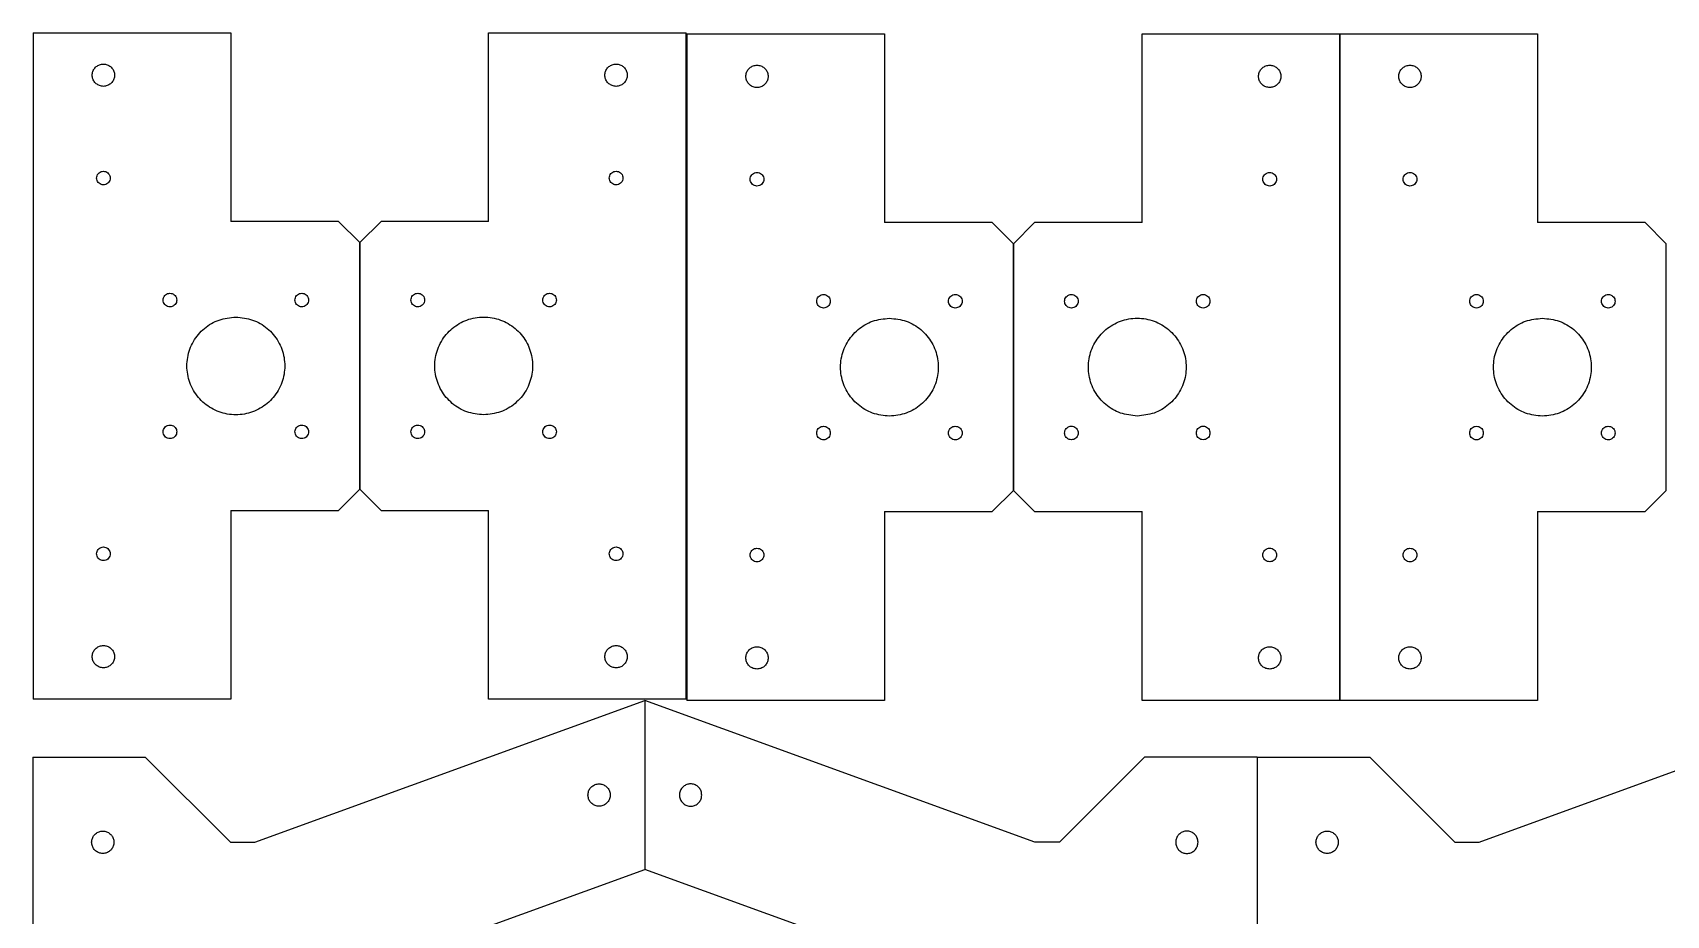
# Model space of a CAD drawing. Extents: x 0 to 768, y 0 to 485.
# Drawn here: x 0 to 384.3, y 276.9 to 484.5 of the extents above; entities that cross this region are included whole.
import ezdxf

# ---------------------------------------------------------------- set-up
doc = ezdxf.new("R2010")
doc.units = 0
doc.layers.add('Layer_1', color=7, linetype='CONTINUOUS')

msp = doc.modelspace()

# ---------------------------------------------------------------- linework, layer by layer
at = {"layer": 'Layer_1', "color": 7}
for p, q in [((0.141111, 484.506311), (46.641111, 484.506311)), ((0.141111, 484.506311), (0.141111, 327.706308)), ((46.641111, 484.506311), (46.641111, 440.106309)), ((107.241111, 484.506311), (153.741112, 484.506311)), ((107.241111, 440.106309), (107.241111, 484.506311)), ((153.741112, 327.706308), (153.741112, 484.506311)), ((153.882225, 484.224089), (200.382226, 484.224089)), ((153.882225, 484.224089), (153.882225, 327.424086)), ((200.382226, 484.224089), (200.382226, 439.824087)), ((260.982231, 484.224089), (307.482232, 484.224089)), ((260.982231, 439.824087), (260.982231, 484.224089)), ((307.482232, 327.424086), (307.482232, 484.224089)), ((307.482234, 484.224089), (353.982234, 484.224089)), ((307.482234, 484.224089), (307.482234, 327.424086)), ((353.982234, 484.224089), (353.982234, 439.824087)), ((16.641112, 477.131311), (16.641112, 477.131311)), ((170.382226, 476.849089), (170.382226, 476.849089)), ((323.982235, 476.849089), (323.982235, 476.849089)), ((137.241111, 471.881309), (137.241111, 471.881309)), ((290.982231, 471.599086), (290.982231, 471.599086)), ((16.641112, 451.906308), (16.641112, 451.906308)), ((170.382226, 451.624086), (170.382226, 451.624086)), ((323.982235, 451.624086), (323.982235, 451.624086)), ((137.241111, 448.706309), (137.241111, 448.706309)), ((290.982231, 448.424087), (290.982231, 448.424087)), ((71.941111, 440.106309), (46.641111, 440.106309)), ((76.941113, 435.106311), (71.941111, 440.106309)), ((81.941111, 440.106309), (76.94111, 435.106311)), ((107.241111, 440.106309), (81.941111, 440.106309)), ((225.682226, 439.824087), (200.382226, 439.824087)), ((230.682227, 434.824089), (225.682226, 439.824087)), ((235.682231, 439.824087), (230.68223, 434.824089)), ((260.982231, 439.824087), (235.682231, 439.824087)), ((379.282235, 439.824087), (353.982234, 439.824087)), ((384.282236, 434.824089), (379.282235, 439.824087)), ((76.94111, 435.106311), (76.94111, 377.106308)), ((76.941113, 377.106308), (76.941113, 435.106311)), ((230.682227, 376.824086), (230.682227, 434.824089)), ((230.68223, 434.824089), (230.68223, 376.824086)), ((384.282236, 376.824086), (384.282236, 434.824089)), ((32.291113, 423.20631), (32.291113, 423.20631)), ((63.291113, 423.20631), (63.291113, 423.20631)), ((186.032227, 422.924087), (186.032227, 422.924087)), ((217.032228, 422.924087), (217.032228, 422.924087)), ((339.632236, 422.924087), (339.632236, 422.924087)), ((370.632236, 422.924087), (370.632236, 422.924087)), ((90.591109, 420.00631), (90.591109, 420.00631)), ((121.59111, 420.00631), (121.59111, 420.00631)), ((244.332229, 419.724088), (244.332229, 419.724088)), ((275.33223, 419.724088), (275.33223, 419.724088)), ((47.791113, 417.606309), (47.791113, 417.606309)), ((201.532228, 417.324087), (201.532228, 417.324087)), ((355.132236, 417.324087), (355.132236, 417.324087)), ((32.291113, 392.206309), (32.291113, 392.206309)), ((63.291113, 392.206309), (63.291113, 392.206309)), ((106.091109, 394.60631), (106.091109, 394.60631)), ((259.832229, 394.324088), (259.832229, 394.324088)), ((90.591109, 389.00631), (90.591109, 389.00631)), ((121.59111, 389.00631), (121.59111, 389.00631)), ((186.032227, 391.924087), (186.032227, 391.924087)), ((217.032228, 391.924087), (217.032228, 391.924087)), ((244.332229, 388.724087), (244.332229, 388.724087)), ((275.33223, 388.724087), (275.33223, 388.724087)), ((339.632236, 391.924087), (339.632236, 391.924087)), ((370.632236, 391.924087), (370.632236, 391.924087)), ((71.941111, 372.10631), (76.941113, 377.106308)), ((76.94111, 377.106308), (81.941111, 372.10631)), ((225.682226, 371.824088), (230.682227, 376.824086)), ((230.68223, 376.824086), (235.682231, 371.824088)), ((379.282235, 371.824088), (384.282236, 376.824086)), ((46.641111, 372.10631), (71.941111, 372.10631)), ((46.641111, 372.10631), (46.641111, 327.706308)), ((81.941111, 372.10631), (107.241111, 372.10631)), ((107.241111, 327.706308), (107.241111, 372.10631)), ((200.382226, 371.824088), (225.682226, 371.824088)), ((200.382226, 371.824088), (200.382226, 327.424086)), ((235.682231, 371.824088), (260.982231, 371.824088)), ((260.982231, 327.424086), (260.982231, 371.824088)), ((353.982234, 371.824088), (379.282235, 371.824088)), ((353.982234, 371.824088), (353.982234, 327.424086)), ((16.641112, 363.50631), (16.641112, 363.50631)), ((170.382226, 363.224088), (170.382226, 363.224088)), ((323.982235, 363.224088), (323.982235, 363.224088)), ((137.241111, 360.306311), (137.241111, 360.306311)), ((290.982231, 360.024089), (290.982231, 360.024089)), ((16.641112, 340.331311), (16.641112, 340.331311)), ((170.382226, 340.049088), (170.382226, 340.049088)), ((323.982235, 340.049088), (323.982235, 340.049088)), ((137.241111, 335.081308), (137.241111, 335.081308)), ((290.982231, 334.799086), (290.982231, 334.799086)), ((46.641111, 327.706308), (0.141111, 327.706308)), ((52.290839, 294.053188), (144, 327.432595)), ((153.741112, 327.706308), (107.241111, 327.706308)), ((143.999989, 327.432595), (143.999989, 287.653189)), ((235.70915, 294.053188), (143.999989, 327.432595)), ((144, 327.432595), (144, 287.653189)), ((200.382226, 327.424086), (153.882225, 327.424086)), ((307.482232, 327.424086), (260.982231, 327.424086)), ((353.982234, 327.424086), (307.482234, 327.424086)), ((340.290827, 294.053188), (431.999988, 327.432595)), ((0, 314.05319), (26.500001, 314.05319)), ((0, 314.05319), (0, 68.553189)), ((26.500001, 314.05319), (46.5, 294.053188)), ((261.499988, 314.05319), (241.499988, 294.053188)), ((287.999988, 314.05319), (261.499988, 314.05319)), ((287.999988, 314.05319), (287.999988, 68.553189)), ((287.999988, 314.05319), (314.499989, 314.05319)), ((287.999988, 314.05319), (287.999988, 68.553189)), ((314.499989, 314.05319), (334.499989, 294.053188)), ((130.609207, 305.153188), (130.609206, 305.153188)), ((157.390782, 305.153188), (157.390783, 305.153188)), ((13.875001, 294.053188), (13.875001, 294.053188)), ((46.5, 294.053188), (52.290839, 294.053188)), ((241.499988, 294.053188), (235.70915, 294.053188)), ((274.124987, 294.053188), (274.124987, 294.053188)), ((301.87499, 294.053188), (301.87499, 294.053188)), ((334.499989, 294.053188), (340.290827, 294.053188)), ((101.015591, 272.008144), (144, 287.653189)), ((186.984398, 272.008144), (143.999989, 287.653189))]:
    msp.add_line(p, q, dxfattribs=at)
for points, knots in [([(16.641112, 477.131311), (16.334211, 477.099947), (15.724802, 477.037669), (14.919457, 476.554493), (14.320705, 475.847042), (14.003145, 474.970999), (14.003146, 474.041418), (14.320704, 473.166601), (14.919458, 472.454253), (15.724802, 471.98928), (16.641112, 471.826934), (17.557422, 471.98928), (18.362766, 472.454253), (18.96152, 473.166601), (19.279078, 474.041418), (19.279079, 474.970999), (18.961518, 475.847042), (18.362767, 476.554493), (17.557422, 477.037669), (16.948013, 477.099947), (16.641112, 477.131311)], [0, 0, 0, 0, 0.91603, 1.818952, 2.734984, 3.651014, 4.553935, 5.469967, 6.385998, 7.288919, 8.204949, 9.12098, 10.023901, 10.939931, 11.855963, 12.758884, 13.674914, 14.590946, 15.493868, 16.409898, 16.409898, 16.409898, 16.409898]), ([(137.241111, 471.881309), (137.548011, 471.912672), (138.157421, 471.97495), (138.962765, 472.458126), (139.561518, 473.165575), (139.879077, 474.041619), (139.879077, 474.9712), (139.561517, 475.846016), (138.962765, 476.558366), (138.157421, 477.02334), (137.241111, 477.185685), (136.3248, 477.02334), (135.519456, 476.558366), (134.920704, 475.846016), (134.603144, 474.9712), (134.603144, 474.041619), (134.920703, 473.165575), (135.519457, 472.458126), (136.3248, 471.97495), (136.93421, 471.912672), (137.241111, 471.881309)], [0, 0, 0, 0, 0.91603, 1.818952, 2.734982, 3.651014, 4.553935, 5.469965, 6.385997, 7.288919, 8.204949, 9.12098, 10.023901, 10.939933, 11.855963, 12.758884, 13.674916, 14.590947, 15.493868, 16.409898, 16.409898, 16.409898, 16.409898]), ([(170.382226, 476.849089), (170.075326, 476.817725), (169.465916, 476.755447), (168.660572, 476.27227), (168.06182, 475.56482), (167.74426, 474.688777), (167.74426, 473.759196), (168.061819, 472.884379), (168.660572, 472.17203), (169.465916, 471.707057), (170.382226, 471.544712), (171.298537, 471.707057), (172.10388, 472.17203), (172.702634, 472.884379), (173.020193, 473.759196), (173.020193, 474.688777), (172.702633, 475.56482), (172.103881, 476.27227), (171.298537, 476.755447), (170.689127, 476.817725), (170.382226, 476.849089)], [0, 0, 0, 0, 0.91603, 1.818952, 2.734984, 3.651014, 4.553935, 5.469967, 6.385998, 7.288919, 8.204949, 9.12098, 10.023901, 10.939931, 11.855963, 12.758884, 13.674914, 14.590946, 15.493868, 16.409898, 16.409898, 16.409898, 16.409898]), ([(290.982231, 471.599086), (291.289131, 471.63045), (291.898541, 471.692728), (292.703885, 472.175903), (293.302638, 472.883353), (293.620197, 473.759397), (293.620197, 474.688978), (293.302637, 475.563794), (292.703885, 476.276144), (291.898541, 476.741117), (290.982231, 476.903463), (290.06592, 476.741117), (289.260576, 476.276144), (288.661824, 475.563794), (288.344264, 474.688978), (288.344264, 473.759397), (288.661823, 472.883353), (289.260577, 472.175903), (290.06592, 471.692728), (290.67533, 471.63045), (290.982231, 471.599086)], [0, 0, 0, 0, 0.91603, 1.818952, 2.734982, 3.651014, 4.553935, 5.469965, 6.385997, 7.288919, 8.204949, 9.12098, 10.023901, 10.939933, 11.855963, 12.758884, 13.674916, 14.590947, 15.493868, 16.409898, 16.409898, 16.409898, 16.409898]), ([(323.982235, 476.849089), (323.675334, 476.817725), (323.065925, 476.755447), (322.260581, 476.27227), (321.661829, 475.56482), (321.344269, 474.688777), (321.344269, 473.759196), (321.661828, 472.884379), (322.260581, 472.17203), (323.065925, 471.707057), (323.982235, 471.544712), (324.898546, 471.707057), (325.703889, 472.17203), (326.302643, 472.884379), (326.620201, 473.759196), (326.620202, 474.688777), (326.302642, 475.56482), (325.70389, 476.27227), (324.898546, 476.755447), (324.289136, 476.817725), (323.982235, 476.849089)], [0, 0, 0, 0, 0.91603, 1.818952, 2.734984, 3.651014, 4.553935, 5.469967, 6.385998, 7.288919, 8.204949, 9.12098, 10.023901, 10.939931, 11.855963, 12.758884, 13.674914, 14.590946, 15.493868, 16.409898, 16.409898, 16.409898, 16.409898]), ([(16.641112, 451.906308), (16.454049, 451.887192), (16.082599, 451.849232), (15.591723, 451.554726), (15.226768, 451.123519), (15.03321, 450.589549), (15.03321, 450.022947), (15.226769, 449.489726), (15.591722, 449.055532), (16.082599, 448.77212), (16.641112, 448.673167), (17.199625, 448.77212), (17.690502, 449.055532), (18.055455, 449.489726), (18.249014, 450.022947), (18.249014, 450.589549), (18.055456, 451.123519), (17.690501, 451.554726), (17.199625, 451.849232), (16.828175, 451.887192), (16.641112, 451.906308)], [0, 0, 0, 0, 0.558342, 1.108694, 1.667036, 2.225379, 2.775731, 3.334072, 3.892416, 4.442768, 5.00111, 5.559452, 6.109805, 6.668148, 7.226489, 7.776841, 8.335184, 8.893526, 9.443878, 10.00222, 10.00222, 10.00222, 10.00222]), ([(137.241111, 448.706309), (137.428174, 448.725426), (137.799624, 448.763386), (138.2905, 449.057893), (138.655453, 449.489101), (138.849013, 450.02307), (138.849013, 450.589671), (138.655454, 451.122893), (138.2905, 451.557086), (137.799624, 451.840498), (137.241111, 451.939451), (136.682598, 451.840498), (136.191722, 451.557086), (135.826767, 451.122893), (135.633209, 450.589671), (135.633208, 450.02307), (135.826768, 449.489101), (136.191721, 449.057893), (136.682598, 448.763386), (137.054047, 448.725426), (137.241111, 448.706309)], [0, 0, 0, 0, 0.558342, 1.108694, 1.667038, 2.225379, 2.775731, 3.334074, 3.892416, 4.442768, 5.00111, 5.559452, 6.109804, 6.668146, 7.226489, 7.776841, 8.335182, 8.893526, 9.443878, 10.00222, 10.00222, 10.00222, 10.00222]), ([(170.382226, 451.624086), (170.195163, 451.604969), (169.823713, 451.567009), (169.332837, 451.272504), (168.967883, 450.841296), (168.774324, 450.307327), (168.774324, 449.740725), (168.967884, 449.207504), (169.332837, 448.77331), (169.823713, 448.489898), (170.382226, 448.390944), (170.940739, 448.489898), (171.431616, 448.77331), (171.796569, 449.207504), (171.990129, 449.740725), (171.990128, 450.307327), (171.79657, 450.841296), (171.431615, 451.272504), (170.940739, 451.567009), (170.56929, 451.604969), (170.382226, 451.624086)], [0, 0, 0, 0, 0.558342, 1.108694, 1.667036, 2.225379, 2.775731, 3.334072, 3.892416, 4.442768, 5.00111, 5.559452, 6.109805, 6.668148, 7.226489, 7.776841, 8.335184, 8.893526, 9.443878, 10.00222, 10.00222, 10.00222, 10.00222]), ([(290.982231, 448.424087), (291.169294, 448.443204), (291.540744, 448.481164), (292.03162, 448.77567), (292.396573, 449.206879), (292.590133, 449.740848), (292.590133, 450.307449), (292.396574, 450.840671), (292.03162, 451.274864), (291.540744, 451.558275), (290.982231, 451.657229), (290.423718, 451.558275), (289.932842, 451.274864), (289.567887, 450.840671), (289.374329, 450.307449), (289.374328, 449.740848), (289.567888, 449.206879), (289.932841, 448.77567), (290.423718, 448.481164), (290.795167, 448.443204), (290.982231, 448.424087)], [0, 0, 0, 0, 0.558342, 1.108694, 1.667038, 2.225379, 2.775731, 3.334074, 3.892416, 4.442768, 5.00111, 5.559452, 6.109804, 6.668146, 7.226489, 7.776841, 8.335182, 8.893526, 9.443878, 10.00222, 10.00222, 10.00222, 10.00222]), ([(323.982235, 451.624086), (323.795172, 451.604969), (323.423722, 451.567009), (322.932846, 451.272504), (322.567891, 450.841296), (322.374333, 450.307327), (322.374333, 449.740725), (322.567893, 449.207504), (322.932845, 448.77331), (323.423722, 448.489898), (323.982235, 448.390944), (324.540748, 448.489898), (325.031625, 448.77331), (325.396578, 449.207504), (325.590138, 449.740725), (325.590137, 450.307327), (325.396579, 450.841296), (325.031624, 451.272504), (324.540748, 451.567009), (324.169299, 451.604969), (323.982235, 451.624086)], [0, 0, 0, 0, 0.558342, 1.108694, 1.667036, 2.225379, 2.775731, 3.334072, 3.892416, 4.442768, 5.00111, 5.559452, 6.109805, 6.668148, 7.226489, 7.776841, 8.335184, 8.893526, 9.443878, 10.00222, 10.00222, 10.00222, 10.00222]), ([(32.291113, 423.20631), (32.104049, 423.187193), (31.732599, 423.149233), (31.241722, 422.854726), (30.876766, 422.42352), (30.68321, 421.889549), (30.68321, 421.322948), (30.876766, 420.789725), (31.241722, 420.355532), (31.732599, 420.07212), (32.291112, 419.973167), (32.849626, 420.07212), (33.340501, 420.355533), (33.705457, 420.789725), (33.899015, 421.322948), (33.899015, 421.889549), (33.705457, 422.423519), (33.340501, 422.854726), (32.849626, 423.149233), (32.478176, 423.187193), (32.291113, 423.20631)], [0, 0, 0, 0, 0.558344, 1.108696, 1.667039, 2.225381, 2.775733, 3.334075, 3.892418, 4.44277, 5.001114, 5.559456, 6.109807, 6.66815, 7.226493, 7.776845, 8.335187, 8.893531, 9.443882, 10.002224, 10.002224, 10.002224, 10.002224]), ([(63.291113, 423.20631), (63.104049, 423.187193), (62.7326, 423.149233), (62.241723, 422.854727), (61.87677, 422.423518), (61.683209, 421.88955), (61.683209, 421.322947), (61.87677, 420.789726), (62.241723, 420.355532), (62.7326, 420.07212), (63.291113, 419.973167), (63.849626, 420.07212), (64.340502, 420.355533), (64.705457, 420.789725), (64.899015, 421.322948), (64.899015, 421.889549), (64.705457, 422.423519), (64.340501, 422.854726), (63.849626, 423.149233), (63.478176, 423.187193), (63.291113, 423.20631)], [0, 0, 0, 0, 0.558344, 1.108695, 1.667037, 2.22538, 2.775732, 3.334075, 3.892418, 4.442769, 5.001113, 5.559454, 6.109806, 6.668149, 7.226492, 7.776843, 8.335186, 8.893529, 9.443881, 10.002222, 10.002222, 10.002222, 10.002222]), ([(90.591109, 420.00631), (90.778173, 420.025426), (91.149623, 420.063386), (91.6405, 420.357893), (92.005452, 420.789101), (92.199014, 421.32307), (92.199014, 421.889672), (92.005452, 422.422893), (91.6405, 422.857087), (91.149623, 423.140499), (90.59111, 423.239452), (90.032597, 423.140499), (89.541721, 422.857087), (89.176766, 422.422894), (88.983207, 421.889672), (88.983207, 421.32307), (89.176766, 420.7891), (89.541721, 420.357893), (90.032597, 420.063386), (90.404046, 420.025426), (90.591109, 420.00631)], [0, 0, 0, 0, 0.558344, 1.108695, 1.667037, 2.22538, 2.775732, 3.334075, 3.892418, 4.442769, 5.001113, 5.559454, 6.109806, 6.668149, 7.226492, 7.776843, 8.335186, 8.893529, 9.443881, 10.002222, 10.002222, 10.002222, 10.002222]), ([(121.59111, 420.00631), (121.778173, 420.025426), (122.149624, 420.063386), (122.6405, 420.357893), (123.005456, 420.7891), (123.199012, 421.323071), (123.199012, 421.889671), (123.005456, 422.422894), (122.6405, 422.857087), (122.149624, 423.140499), (121.59111, 423.239452), (121.032597, 423.140499), (120.541721, 422.857087), (120.176766, 422.422894), (119.983207, 421.889672), (119.983207, 421.32307), (120.176766, 420.7891), (120.541721, 420.357893), (121.032597, 420.063386), (121.404046, 420.025426), (121.59111, 420.00631)], [0, 0, 0, 0, 0.558344, 1.108696, 1.667039, 2.225381, 2.775733, 3.334075, 3.892418, 4.44277, 5.001114, 5.559456, 6.109807, 6.66815, 7.226493, 7.776845, 8.335187, 8.893531, 9.443882, 10.002224, 10.002224, 10.002224, 10.002224]), ([(186.032227, 422.924087), (185.845164, 422.904971), (185.473713, 422.867011), (184.982837, 422.572504), (184.617881, 422.141298), (184.424325, 421.607326), (184.424325, 421.040726), (184.617881, 420.507503), (184.982837, 420.07331), (185.473713, 419.789898), (186.032227, 419.690945), (186.59074, 419.789898), (187.081616, 420.07331), (187.446571, 420.507503), (187.64013, 421.040725), (187.64013, 421.607327), (187.446571, 422.141297), (187.081616, 422.572504), (186.59074, 422.867011), (186.219291, 422.904971), (186.032227, 422.924087)], [0, 0, 0, 0, 0.558344, 1.108696, 1.667039, 2.225381, 2.775733, 3.334075, 3.892418, 4.44277, 5.001114, 5.559456, 6.109807, 6.66815, 7.226493, 7.776845, 8.335187, 8.893531, 9.443882, 10.002224, 10.002224, 10.002224, 10.002224]), ([(217.032228, 422.924087), (216.845164, 422.904971), (216.473714, 422.867011), (215.982837, 422.572504), (215.617885, 422.141296), (215.424323, 421.607328), (215.424323, 421.040725), (215.617885, 420.507504), (215.982837, 420.07331), (216.473714, 419.789898), (217.032227, 419.690945), (217.59074, 419.789898), (218.081616, 420.07331), (218.446571, 420.507503), (218.64013, 421.040725), (218.64013, 421.607327), (218.446571, 422.141297), (218.081616, 422.572504), (217.59074, 422.867011), (217.219291, 422.904971), (217.032228, 422.924087)], [0, 0, 0, 0, 0.558344, 1.108695, 1.667037, 2.22538, 2.775732, 3.334075, 3.892418, 4.442769, 5.001113, 5.559454, 6.109806, 6.668149, 7.226492, 7.776843, 8.335186, 8.893529, 9.443881, 10.002222, 10.002222, 10.002222, 10.002222]), ([(244.332229, 419.724088), (244.519293, 419.743204), (244.890743, 419.781164), (245.38162, 420.07567), (245.746572, 420.506879), (245.940134, 421.040847), (245.940134, 421.60745), (245.746572, 422.140671), (245.38162, 422.574865), (244.890743, 422.858277), (244.33223, 422.95723), (243.773717, 422.858277), (243.282841, 422.574864), (242.917886, 422.140672), (242.724327, 421.607449), (242.724327, 421.040848), (242.917886, 420.506878), (243.282841, 420.075671), (243.773717, 419.781164), (244.145166, 419.743204), (244.332229, 419.724088)], [0, 0, 0, 0, 0.558344, 1.108695, 1.667037, 2.22538, 2.775732, 3.334075, 3.892418, 4.442769, 5.001113, 5.559454, 6.109806, 6.668149, 7.226492, 7.776843, 8.335186, 8.893529, 9.443881, 10.002222, 10.002222, 10.002222, 10.002222]), ([(275.33223, 419.724088), (275.519293, 419.743204), (275.890744, 419.781164), (276.38162, 420.075671), (276.746576, 420.506877), (276.940132, 421.040848), (276.940132, 421.607449), (276.746576, 422.140672), (276.38162, 422.574865), (275.890744, 422.858277), (275.33223, 422.95723), (274.773717, 422.858277), (274.282841, 422.574864), (273.917886, 422.140672), (273.724327, 421.607449), (273.724327, 421.040848), (273.917886, 420.506878), (274.282841, 420.075671), (274.773717, 419.781164), (275.145166, 419.743204), (275.33223, 419.724088)], [0, 0, 0, 0, 0.558344, 1.108696, 1.667039, 2.225381, 2.775733, 3.334075, 3.892418, 4.44277, 5.001114, 5.559456, 6.109807, 6.66815, 7.226493, 7.776845, 8.335187, 8.893531, 9.443882, 10.002224, 10.002224, 10.002224, 10.002224]), ([(339.632236, 422.924087), (339.445173, 422.904971), (339.073722, 422.867011), (338.582846, 422.572504), (338.21789, 422.141298), (338.024334, 421.607326), (338.024334, 421.040726), (338.21789, 420.507503), (338.582846, 420.07331), (339.073722, 419.789898), (339.632236, 419.690945), (340.190749, 419.789898), (340.681625, 420.07331), (341.04658, 420.507503), (341.240139, 421.040725), (341.240139, 421.607327), (341.04658, 422.141297), (340.681625, 422.572504), (340.190749, 422.867011), (339.8193, 422.904971), (339.632236, 422.924087)], [0, 0, 0, 0, 0.558344, 1.108696, 1.667039, 2.225381, 2.775733, 3.334075, 3.892418, 4.44277, 5.001114, 5.559456, 6.109807, 6.66815, 7.226493, 7.776845, 8.335187, 8.893531, 9.443882, 10.002224, 10.002224, 10.002224, 10.002224]), ([(370.632236, 422.924087), (370.445173, 422.904971), (370.073723, 422.867011), (369.582846, 422.572504), (369.217894, 422.141296), (369.024332, 421.607328), (369.024332, 421.040725), (369.217894, 420.507504), (369.582846, 420.07331), (370.073723, 419.789898), (370.632236, 419.690945), (371.190749, 419.789898), (371.681625, 420.07331), (372.04658, 420.507503), (372.240139, 421.040725), (372.240139, 421.607327), (372.04658, 422.141297), (371.681625, 422.572504), (371.190749, 422.867011), (370.8193, 422.904971), (370.632236, 422.924087)], [0, 0, 0, 0, 0.558344, 1.108695, 1.667037, 2.22538, 2.775732, 3.334075, 3.892418, 4.442769, 5.001113, 5.559454, 6.109806, 6.668149, 7.226492, 7.776843, 8.335186, 8.893529, 9.443881, 10.002222, 10.002222, 10.002222, 10.002222]), ([(47.791113, 417.606309), (46.446595, 417.468908), (43.7768, 417.196071), (40.248625, 415.079305), (37.625521, 411.979999), (36.234312, 408.142095), (36.234312, 404.069644), (37.625521, 400.237114), (40.248625, 397.116347), (43.7768, 395.079324), (47.791113, 394.368098), (51.805425, 395.079325), (55.333599, 397.116347), (57.956706, 400.237113), (59.347912, 404.069644), (59.347912, 408.142094), (57.956706, 411.98), (55.333599, 415.079304), (51.805425, 417.196071), (49.135631, 417.468908), (47.791113, 417.606309)], [0, 0, 0, 0, 4.013088, 7.968742, 11.981828, 15.994916, 19.95057, 23.963658, 27.976744, 31.932398, 35.945486, 39.958572, 43.914226, 47.927313, 51.9404, 55.896054, 59.909141, 63.922229, 67.877883, 71.890969, 71.890969, 71.890969, 71.890969]), ([(106.091109, 394.60631), (107.435628, 394.743711), (110.105423, 395.016548), (113.633597, 397.133314), (116.256702, 400.23262), (117.647911, 404.070525), (117.647911, 408.142976), (116.256702, 411.975505), (113.633597, 415.096273), (110.105423, 417.133295), (106.09111, 417.844521), (102.076798, 417.133295), (98.548624, 415.096272), (95.925517, 411.975506), (94.534311, 408.142975), (94.534311, 404.070525), (95.925517, 400.232619), (98.548624, 397.133315), (102.076798, 395.016548), (104.746592, 394.743711), (106.091109, 394.60631)], [0, 0, 0, 0, 4.013088, 7.968742, 11.981828, 15.994916, 19.95057, 23.963658, 27.976744, 31.932398, 35.945486, 39.958572, 43.914226, 47.927313, 51.9404, 55.896054, 59.909141, 63.922229, 67.877883, 71.890969, 71.890969, 71.890969, 71.890969]), ([(201.532228, 417.324087), (200.187709, 417.186686), (197.517914, 416.913849), (193.98974, 414.797083), (191.366635, 411.697777), (189.975426, 407.859872), (189.975426, 403.787421), (191.366635, 399.954892), (193.98974, 396.834124), (197.517914, 394.797102), (201.532227, 394.085876), (205.546539, 394.797102), (209.074713, 396.834125), (211.69782, 399.954891), (213.089026, 403.787422), (213.089026, 407.859872), (211.69782, 411.697778), (209.074713, 414.797082), (205.546539, 416.913849), (202.876745, 417.186686), (201.532228, 417.324087)], [0, 0, 0, 0, 4.013088, 7.968742, 11.981828, 15.994916, 19.95057, 23.963658, 27.976744, 31.932398, 35.945486, 39.958572, 43.914226, 47.927313, 51.9404, 55.896054, 59.909141, 63.922229, 67.877883, 71.890969, 71.890969, 71.890969, 71.890969]), ([(259.832229, 394.324088), (261.176748, 394.461489), (263.846543, 394.734326), (267.374717, 396.851092), (269.997822, 399.950398), (271.389031, 403.788302), (271.389031, 407.860753), (269.997822, 411.693283), (267.374717, 414.81405), (263.846543, 416.851073), (259.83223, 417.562299), (255.817918, 416.851072), (252.289744, 414.81405), (249.666637, 411.693284), (248.275431, 407.860753), (248.275431, 403.788303), (249.666637, 399.950397), (252.289744, 396.851093), (255.817918, 394.734326), (258.487712, 394.461489), (259.832229, 394.324088)], [0, 0, 0, 0, 4.013088, 7.968742, 11.981828, 15.994916, 19.95057, 23.963658, 27.976744, 31.932398, 35.945486, 39.958572, 43.914226, 47.927313, 51.9404, 55.896054, 59.909141, 63.922229, 67.877883, 71.890969, 71.890969, 71.890969, 71.890969]), ([(355.132236, 417.324087), (353.787718, 417.186686), (351.117923, 416.913849), (347.589749, 414.797083), (344.966644, 411.697777), (343.575435, 407.859872), (343.575435, 403.787421), (344.966644, 399.954892), (347.589749, 396.834124), (351.117923, 394.797102), (355.132236, 394.085876), (359.146548, 394.797102), (362.674722, 396.834125), (365.297829, 399.954891), (366.689035, 403.787422), (366.689035, 407.859872), (365.297829, 411.697778), (362.674722, 414.797082), (359.146548, 416.913849), (356.476754, 417.186686), (355.132236, 417.324087)], [0, 0, 0, 0, 4.013088, 7.968742, 11.981828, 15.994916, 19.95057, 23.963658, 27.976744, 31.932398, 35.945486, 39.958572, 43.914226, 47.927313, 51.9404, 55.896054, 59.909141, 63.922229, 67.877883, 71.890969, 71.890969, 71.890969, 71.890969]), ([(32.291113, 392.206309), (32.104049, 392.187193), (31.732599, 392.149233), (31.241722, 391.854726), (30.876766, 391.42352), (30.68321, 390.889549), (30.68321, 390.322948), (30.876766, 389.789725), (31.241722, 389.355532), (31.732599, 389.07212), (32.291112, 388.973167), (32.849626, 389.07212), (33.340501, 389.355533), (33.705457, 389.789725), (33.899015, 390.322947), (33.899015, 390.889549), (33.705457, 391.423519), (33.340501, 391.854726), (32.849626, 392.149233), (32.478176, 392.187193), (32.291113, 392.206309)], [0, 0, 0, 0, 0.558344, 1.108696, 1.667039, 2.225381, 2.775733, 3.334075, 3.892418, 4.44277, 5.001114, 5.559456, 6.109807, 6.66815, 7.226493, 7.776845, 8.335187, 8.893531, 9.443882, 10.002224, 10.002224, 10.002224, 10.002224]), ([(63.291113, 392.206309), (63.104049, 392.187193), (62.7326, 392.149233), (62.241723, 391.854727), (61.87677, 391.423518), (61.683209, 390.88955), (61.683209, 390.322947), (61.87677, 389.789726), (62.241723, 389.355532), (62.7326, 389.07212), (63.291113, 388.973167), (63.849626, 389.07212), (64.340501, 389.355533), (64.705457, 389.789725), (64.899015, 390.322947), (64.899015, 390.889549), (64.705457, 391.423519), (64.340502, 391.854726), (63.849626, 392.149233), (63.478176, 392.187193), (63.291113, 392.206309)], [0, 0, 0, 0, 0.558344, 1.108695, 1.667037, 2.22538, 2.775732, 3.334075, 3.892418, 4.442769, 5.001113, 5.559454, 6.109806, 6.668149, 7.226492, 7.776843, 8.335186, 8.893529, 9.443881, 10.002222, 10.002222, 10.002222, 10.002222]), ([(90.591109, 389.00631), (90.778173, 389.025426), (91.149623, 389.063386), (91.6405, 389.357893), (92.005452, 389.789101), (92.199014, 390.323069), (92.199014, 390.889672), (92.005452, 391.422893), (91.6405, 391.857087), (91.149623, 392.140499), (90.59111, 392.239452), (90.032597, 392.140499), (89.541721, 391.857087), (89.176766, 391.422894), (88.983207, 390.889672), (88.983207, 390.32307), (89.176766, 389.7891), (89.541721, 389.357893), (90.032597, 389.063386), (90.404046, 389.025426), (90.591109, 389.00631)], [0, 0, 0, 0, 0.558344, 1.108695, 1.667037, 2.22538, 2.775732, 3.334075, 3.892418, 4.442769, 5.001113, 5.559454, 6.109806, 6.668149, 7.226492, 7.776843, 8.335186, 8.893529, 9.443881, 10.002222, 10.002222, 10.002222, 10.002222]), ([(121.59111, 389.00631), (121.778173, 389.025426), (122.149624, 389.063386), (122.6405, 389.357893), (123.005456, 389.789099), (123.199012, 390.323071), (123.199012, 390.889671), (123.005456, 391.422894), (122.6405, 391.857087), (122.149624, 392.140499), (121.59111, 392.239452), (121.032597, 392.140499), (120.541721, 391.857087), (120.176766, 391.422894), (119.983207, 390.889672), (119.983207, 390.32307), (120.176766, 389.7891), (120.541721, 389.357893), (121.032597, 389.063386), (121.404046, 389.025426), (121.59111, 389.00631)], [0, 0, 0, 0, 0.558344, 1.108696, 1.667039, 2.225381, 2.775733, 3.334075, 3.892418, 4.44277, 5.001114, 5.559456, 6.109807, 6.66815, 7.226493, 7.776845, 8.335187, 8.893531, 9.443882, 10.002224, 10.002224, 10.002224, 10.002224]), ([(186.032227, 391.924087), (185.845164, 391.904971), (185.473713, 391.867011), (184.982837, 391.572504), (184.617881, 391.141297), (184.424325, 390.607326), (184.424325, 390.040726), (184.617881, 389.507503), (184.982837, 389.07331), (185.473713, 388.789898), (186.032227, 388.690945), (186.59074, 388.789898), (187.081616, 389.07331), (187.446571, 389.507503), (187.64013, 390.040725), (187.64013, 390.607327), (187.446571, 391.141297), (187.081616, 391.572504), (186.59074, 391.867011), (186.219291, 391.904971), (186.032227, 391.924087)], [0, 0, 0, 0, 0.558344, 1.108696, 1.667039, 2.225381, 2.775733, 3.334075, 3.892418, 4.44277, 5.001114, 5.559456, 6.109807, 6.66815, 7.226493, 7.776845, 8.335187, 8.893531, 9.443882, 10.002224, 10.002224, 10.002224, 10.002224]), ([(217.032228, 391.924087), (216.845164, 391.904971), (216.473714, 391.867011), (215.982837, 391.572504), (215.617885, 391.141296), (215.424323, 390.607327), (215.424323, 390.040725), (215.617885, 389.507504), (215.982837, 389.07331), (216.473714, 388.789898), (217.032227, 388.690945), (217.59074, 388.789898), (218.081616, 389.07331), (218.446571, 389.507503), (218.64013, 390.040725), (218.64013, 390.607327), (218.446571, 391.141297), (218.081616, 391.572504), (217.59074, 391.867011), (217.219291, 391.904971), (217.032228, 391.924087)], [0, 0, 0, 0, 0.558344, 1.108695, 1.667037, 2.22538, 2.775732, 3.334075, 3.892418, 4.442769, 5.001113, 5.559454, 6.109806, 6.668149, 7.226492, 7.776843, 8.335186, 8.893529, 9.443881, 10.002222, 10.002222, 10.002222, 10.002222]), ([(244.332229, 388.724087), (244.519293, 388.743204), (244.890743, 388.781164), (245.38162, 389.07567), (245.746572, 389.506879), (245.940134, 390.040847), (245.940134, 390.60745), (245.746572, 391.140671), (245.38162, 391.574865), (244.890743, 391.858277), (244.33223, 391.95723), (243.773717, 391.858277), (243.282841, 391.574864), (242.917886, 391.140672), (242.724327, 390.607449), (242.724327, 390.040848), (242.917886, 389.506878), (243.282841, 389.075671), (243.773717, 388.781164), (244.145166, 388.743204), (244.332229, 388.724087)], [0, 0, 0, 0, 0.558344, 1.108695, 1.667037, 2.22538, 2.775732, 3.334075, 3.892418, 4.442769, 5.001113, 5.559454, 6.109806, 6.668149, 7.226492, 7.776843, 8.335186, 8.893529, 9.443881, 10.002222, 10.002222, 10.002222, 10.002222]), ([(275.33223, 388.724087), (275.519293, 388.743204), (275.890744, 388.781164), (276.38162, 389.075671), (276.746576, 389.506877), (276.940132, 390.040848), (276.940132, 390.607449), (276.746576, 391.140672), (276.38162, 391.574865), (275.890744, 391.858277), (275.33223, 391.95723), (274.773717, 391.858277), (274.282841, 391.574864), (273.917886, 391.140672), (273.724327, 390.607449), (273.724327, 390.040848), (273.917886, 389.506878), (274.282841, 389.075671), (274.773717, 388.781164), (275.145166, 388.743204), (275.33223, 388.724087)], [0, 0, 0, 0, 0.558344, 1.108696, 1.667039, 2.225381, 2.775733, 3.334075, 3.892418, 4.44277, 5.001114, 5.559456, 6.109807, 6.66815, 7.226493, 7.776845, 8.335187, 8.893531, 9.443882, 10.002224, 10.002224, 10.002224, 10.002224]), ([(339.632236, 391.924087), (339.445173, 391.904971), (339.073722, 391.867011), (338.582846, 391.572504), (338.21789, 391.141297), (338.024334, 390.607326), (338.024334, 390.040726), (338.21789, 389.507503), (338.582846, 389.07331), (339.073722, 388.789898), (339.632236, 388.690945), (340.190749, 388.789898), (340.681625, 389.07331), (341.04658, 389.507503), (341.240139, 390.040725), (341.240139, 390.607327), (341.04658, 391.141297), (340.681625, 391.572504), (340.190749, 391.867011), (339.8193, 391.904971), (339.632236, 391.924087)], [0, 0, 0, 0, 0.558344, 1.108696, 1.667039, 2.225381, 2.775733, 3.334075, 3.892418, 4.44277, 5.001114, 5.559456, 6.109807, 6.66815, 7.226493, 7.776845, 8.335187, 8.893531, 9.443882, 10.002224, 10.002224, 10.002224, 10.002224]), ([(370.632236, 391.924087), (370.445173, 391.904971), (370.073723, 391.867011), (369.582846, 391.572504), (369.217894, 391.141296), (369.024332, 390.607327), (369.024332, 390.040725), (369.217894, 389.507504), (369.582846, 389.07331), (370.073723, 388.789898), (370.632236, 388.690945), (371.190749, 388.789898), (371.681625, 389.07331), (372.04658, 389.507503), (372.240139, 390.040725), (372.240139, 390.607327), (372.04658, 391.141297), (371.681625, 391.572504), (371.190749, 391.867011), (370.8193, 391.904971), (370.632236, 391.924087)], [0, 0, 0, 0, 0.558344, 1.108695, 1.667037, 2.22538, 2.775732, 3.334075, 3.892418, 4.442769, 5.001113, 5.559454, 6.109806, 6.668149, 7.226492, 7.776843, 8.335186, 8.893529, 9.443881, 10.002222, 10.002222, 10.002222, 10.002222]), ([(16.641112, 363.50631), (16.454049, 363.487193), (16.082599, 363.449233), (15.591722, 363.154727), (15.226769, 362.723518), (15.03321, 362.189549), (15.03321, 361.622948), (15.226768, 361.089726), (15.591723, 360.655533), (16.082599, 360.372122), (16.641112, 360.273168), (17.199625, 360.372122), (17.690501, 360.655533), (18.055456, 361.089726), (18.249014, 361.622948), (18.249014, 362.189549), (18.055455, 362.723518), (17.690502, 363.154727), (17.199625, 363.449233), (16.828175, 363.487193), (16.641112, 363.50631)], [0, 0, 0, 0, 0.558342, 1.108694, 1.667038, 2.225379, 2.775731, 3.334074, 3.892416, 4.442768, 5.00111, 5.559452, 6.109804, 6.668146, 7.226489, 7.776841, 8.335182, 8.893526, 9.443878, 10.00222, 10.00222, 10.00222, 10.00222]), ([(137.241111, 360.306311), (137.428174, 360.325428), (137.799624, 360.363388), (138.2905, 360.657893), (138.655454, 361.0891), (138.849013, 361.62307), (138.849013, 362.189672), (138.655453, 362.722893), (138.2905, 363.157087), (137.799624, 363.440499), (137.241111, 363.539453), (136.682598, 363.440499), (136.191721, 363.157087), (135.826768, 362.722893), (135.633208, 362.189672), (135.633209, 361.62307), (135.826767, 361.0891), (136.191722, 360.657893), (136.682598, 360.363388), (137.054047, 360.325428), (137.241111, 360.306311)], [0, 0, 0, 0, 0.558342, 1.108694, 1.667036, 2.225379, 2.775731, 3.334072, 3.892416, 4.442768, 5.00111, 5.559452, 6.109805, 6.668148, 7.226489, 7.776841, 8.335184, 8.893526, 9.443878, 10.00222, 10.00222, 10.00222, 10.00222]), ([(170.382226, 363.224088), (170.195163, 363.204971), (169.823713, 363.167011), (169.332837, 362.872504), (168.967884, 362.441296), (168.774324, 361.907327), (168.774324, 361.340726), (168.967883, 360.807504), (169.332837, 360.37331), (169.823713, 360.089899), (170.382226, 359.990946), (170.940739, 360.089899), (171.431615, 360.37331), (171.79657, 360.807504), (171.990128, 361.340726), (171.990129, 361.907327), (171.796569, 362.441296), (171.431616, 362.872504), (170.940739, 363.167011), (170.56929, 363.204971), (170.382226, 363.224088)], [0, 0, 0, 0, 0.558342, 1.108694, 1.667038, 2.225379, 2.775731, 3.334074, 3.892416, 4.442768, 5.00111, 5.559452, 6.109804, 6.668146, 7.226489, 7.776841, 8.335182, 8.893526, 9.443878, 10.00222, 10.00222, 10.00222, 10.00222]), ([(290.982231, 360.024089), (291.169294, 360.043205), (291.540744, 360.081165), (292.03162, 360.375671), (292.396574, 360.806878), (292.590133, 361.340848), (292.590133, 361.90745), (292.396573, 362.440671), (292.03162, 362.874865), (291.540744, 363.158277), (290.982231, 363.25723), (290.423718, 363.158277), (289.932841, 362.874865), (289.567888, 362.440671), (289.374328, 361.90745), (289.374329, 361.340848), (289.567887, 360.806878), (289.932842, 360.375671), (290.423718, 360.081165), (290.795167, 360.043205), (290.982231, 360.024089)], [0, 0, 0, 0, 0.558342, 1.108694, 1.667036, 2.225379, 2.775731, 3.334072, 3.892416, 4.442768, 5.00111, 5.559452, 6.109805, 6.668148, 7.226489, 7.776841, 8.335184, 8.893526, 9.443878, 10.00222, 10.00222, 10.00222, 10.00222]), ([(323.982235, 363.224088), (323.795172, 363.204971), (323.423722, 363.167011), (322.932845, 362.872504), (322.567893, 362.441296), (322.374333, 361.907327), (322.374333, 361.340726), (322.567891, 360.807504), (322.932846, 360.37331), (323.423722, 360.089899), (323.982235, 359.990946), (324.540748, 360.089899), (325.031624, 360.37331), (325.396579, 360.807504), (325.590137, 361.340726), (325.590138, 361.907327), (325.396578, 362.441296), (325.031625, 362.872504), (324.540748, 363.167011), (324.169299, 363.204971), (323.982235, 363.224088)], [0, 0, 0, 0, 0.558342, 1.108694, 1.667038, 2.225379, 2.775731, 3.334074, 3.892416, 4.442768, 5.00111, 5.559452, 6.109804, 6.668146, 7.226489, 7.776841, 8.335182, 8.893526, 9.443878, 10.00222, 10.00222, 10.00222, 10.00222]), ([(16.641112, 340.331311), (16.334211, 340.299947), (15.724802, 340.237669), (14.919458, 339.754493), (14.320704, 339.047044), (14.003146, 338.171), (14.003145, 337.241419), (14.320705, 336.366603), (14.919457, 335.654253), (15.724802, 335.18928), (16.641112, 335.026934), (17.557422, 335.18928), (18.362767, 335.654253), (18.961518, 336.366603), (19.279079, 337.241419), (19.279078, 338.171), (18.96152, 339.047044), (18.362766, 339.754493), (17.557422, 340.237669), (16.948013, 340.299947), (16.641112, 340.331311)], [0, 0, 0, 0, 0.91603, 1.818952, 2.734982, 3.651014, 4.553935, 5.469965, 6.385997, 7.288919, 8.204949, 9.12098, 10.023901, 10.939933, 11.855963, 12.758884, 13.674916, 14.590947, 15.493868, 16.409898, 16.409898, 16.409898, 16.409898]), ([(137.241111, 335.081308), (137.548011, 335.112672), (138.157421, 335.17495), (138.962765, 335.658126), (139.561517, 336.365577), (139.879077, 337.24162), (139.879077, 338.171201), (139.561518, 339.046018), (138.962765, 339.758367), (138.157421, 340.22334), (137.241111, 340.385685), (136.3248, 340.22334), (135.519457, 339.758367), (134.920703, 339.046018), (134.603144, 338.171201), (134.603144, 337.24162), (134.920704, 336.365577), (135.519456, 335.658126), (136.3248, 335.17495), (136.93421, 335.112672), (137.241111, 335.081308)], [0, 0, 0, 0, 0.91603, 1.818952, 2.734984, 3.651014, 4.553935, 5.469967, 6.385998, 7.288919, 8.204949, 9.12098, 10.023901, 10.939931, 11.855963, 12.758884, 13.674914, 14.590946, 15.493868, 16.409898, 16.409898, 16.409898, 16.409898]), ([(170.382226, 340.049088), (170.075326, 340.017725), (169.465916, 339.955447), (168.660572, 339.472271), (168.061819, 338.764822), (167.74426, 337.888778), (167.74426, 336.959197), (168.06182, 336.084381), (168.660572, 335.372031), (169.465916, 334.907057), (170.382226, 334.744712), (171.298537, 334.907057), (172.103881, 335.372031), (172.702633, 336.084381), (173.020193, 336.959197), (173.020193, 337.888778), (172.702634, 338.764822), (172.10388, 339.472271), (171.298537, 339.955447), (170.689127, 340.017725), (170.382226, 340.049088)], [0, 0, 0, 0, 0.91603, 1.818952, 2.734982, 3.651014, 4.553935, 5.469965, 6.385997, 7.288919, 8.204949, 9.12098, 10.023901, 10.939933, 11.855963, 12.758884, 13.674916, 14.590947, 15.493868, 16.409898, 16.409898, 16.409898, 16.409898]), ([(290.982231, 334.799086), (291.289131, 334.83045), (291.898541, 334.892728), (292.703885, 335.375904), (293.302637, 336.083355), (293.620197, 336.959398), (293.620197, 337.888979), (293.302638, 338.763796), (292.703885, 339.476144), (291.898541, 339.941117), (290.982231, 340.103463), (290.06592, 339.941117), (289.260577, 339.476144), (288.661823, 338.763796), (288.344264, 337.888979), (288.344264, 336.959398), (288.661824, 336.083355), (289.260576, 335.375904), (290.06592, 334.892728), (290.67533, 334.83045), (290.982231, 334.799086)], [0, 0, 0, 0, 0.91603, 1.818952, 2.734984, 3.651014, 4.553935, 5.469967, 6.385998, 7.288919, 8.204949, 9.12098, 10.023901, 10.939931, 11.855963, 12.758884, 13.674914, 14.590946, 15.493868, 16.409898, 16.409898, 16.409898, 16.409898]), ([(323.982235, 340.049088), (323.675334, 340.017725), (323.065925, 339.955447), (322.260581, 339.472271), (321.661828, 338.764822), (321.344269, 337.888778), (321.344269, 336.959197), (321.661829, 336.084381), (322.260581, 335.372031), (323.065925, 334.907057), (323.982235, 334.744712), (324.898546, 334.907057), (325.70389, 335.372031), (326.302642, 336.084381), (326.620202, 336.959197), (326.620201, 337.888778), (326.302643, 338.764822), (325.703889, 339.472271), (324.898546, 339.955447), (324.289136, 340.017725), (323.982235, 340.049088)], [0, 0, 0, 0, 0.91603, 1.818952, 2.734982, 3.651014, 4.553935, 5.469965, 6.385997, 7.288919, 8.204949, 9.12098, 10.023901, 10.939933, 11.855963, 12.758884, 13.674916, 14.590947, 15.493868, 16.409898, 16.409898, 16.409898, 16.409898]), ([(130.609207, 305.153188), (130.64057, 304.846288), (130.702848, 304.236878), (131.186023, 303.431534), (131.893472, 302.832781), (132.769517, 302.515224), (133.699097, 302.515224), (134.573915, 302.83278), (135.286263, 303.431534), (135.751236, 304.236878), (135.91358, 305.153189), (135.751235, 306.069499), (135.286263, 306.874844), (134.573913, 307.473595), (133.699097, 307.791155), (132.769516, 307.791155), (131.893473, 307.473595), (131.186023, 306.874844), (130.702848, 306.069499), (130.64057, 305.460089), (130.609207, 305.153188)], [0, 0, 0, 0, 0.91603, 1.818951, 2.734983, 3.651013, 4.553934, 5.469965, 6.385995, 7.288916, 8.204947, 9.120978, 10.023899, 10.93993, 11.85596, 12.758881, 13.674912, 14.590942, 15.493864, 16.409895, 16.409895, 16.409895, 16.409895]), ([(157.390782, 305.153188), (157.359418, 304.846288), (157.29714, 304.236878), (156.813965, 303.431534), (156.106516, 302.832781), (155.230472, 302.515224), (154.300891, 302.515224), (153.426073, 302.83278), (152.713726, 303.431534), (152.248753, 304.236878), (152.086408, 305.153189), (152.248753, 306.069499), (152.713725, 306.874844), (153.426075, 307.473595), (154.300891, 307.791155), (155.230472, 307.791155), (156.106515, 307.473595), (156.813966, 306.874844), (157.29714, 306.069499), (157.359418, 305.460089), (157.390782, 305.153188)], [0, 0, 0, 0, 0.91603, 1.818951, 2.734983, 3.651013, 4.553934, 5.469965, 6.385995, 7.288916, 8.204947, 9.120978, 10.023899, 10.93993, 11.85596, 12.758881, 13.674912, 14.590942, 15.493864, 16.409895, 16.409895, 16.409895, 16.409895]), ([(13.875001, 294.053188), (13.906364, 293.746287), (13.968642, 293.136878), (14.451817, 292.331534), (15.159268, 291.732784), (16.03531, 291.415224), (16.964891, 291.415225), (17.839708, 291.732783), (18.552057, 292.331535), (19.01703, 293.136878), (19.179375, 294.053189), (19.01703, 294.9695), (18.552057, 295.774844), (17.839708, 296.373595), (16.964891, 296.691154), (16.03531, 296.691155), (15.159268, 296.373594), (14.451816, 295.774845), (13.968642, 294.969499), (13.906364, 294.360089), (13.875001, 294.053188)], [0, 0, 0, 0, 0.91603, 1.81895, 2.734981, 3.651011, 4.553932, 5.469964, 6.385993, 7.288913, 8.204944, 9.120976, 10.023897, 10.939927, 11.855958, 12.758879, 13.674909, 14.59094, 15.493861, 16.409893, 16.409893, 16.409893, 16.409893]), ([(274.124987, 294.053188), (274.093624, 293.746287), (274.031346, 293.136878), (273.548172, 292.331534), (272.840721, 291.732784), (271.964678, 291.415224), (271.035097, 291.415225), (270.160281, 291.732783), (269.447932, 292.331535), (268.982959, 293.136878), (268.820613, 294.053189), (268.982959, 294.9695), (269.447931, 295.774844), (270.160281, 296.373595), (271.035097, 296.691154), (271.964678, 296.691155), (272.840721, 296.373594), (273.548172, 295.774845), (274.031346, 294.969499), (274.093624, 294.360089), (274.124987, 294.053188)], [0, 0, 0, 0, 0.91603, 1.81895, 2.734981, 3.651011, 4.553932, 5.469964, 6.385993, 7.288913, 8.204944, 9.120976, 10.023897, 10.939927, 11.855958, 12.758879, 13.674909, 14.59094, 15.493861, 16.409893, 16.409893, 16.409893, 16.409893]), ([(301.87499, 294.053188), (301.906353, 293.746287), (301.968631, 293.136878), (302.451805, 292.331534), (303.159256, 291.732784), (304.035298, 291.415224), (304.96488, 291.415225), (305.839696, 291.732783), (306.552045, 292.331535), (307.017018, 293.136878), (307.179364, 294.053189), (307.017018, 294.9695), (306.552046, 295.774844), (305.839696, 296.373595), (304.96488, 296.691154), (304.035298, 296.691155), (303.159256, 296.373594), (302.451805, 295.774845), (301.96863, 294.969499), (301.906353, 294.360089), (301.87499, 294.053188)], [0, 0, 0, 0, 0.91603, 1.81895, 2.734981, 3.651011, 4.553932, 5.469964, 6.385993, 7.288913, 8.204944, 9.120976, 10.023897, 10.939927, 11.855958, 12.758879, 13.674909, 14.59094, 15.493861, 16.409893, 16.409893, 16.409893, 16.409893])]:
    msp.add_open_spline(points, degree=3, knots=knots, dxfattribs=at)

doc.saveas('drawing.dxf')
